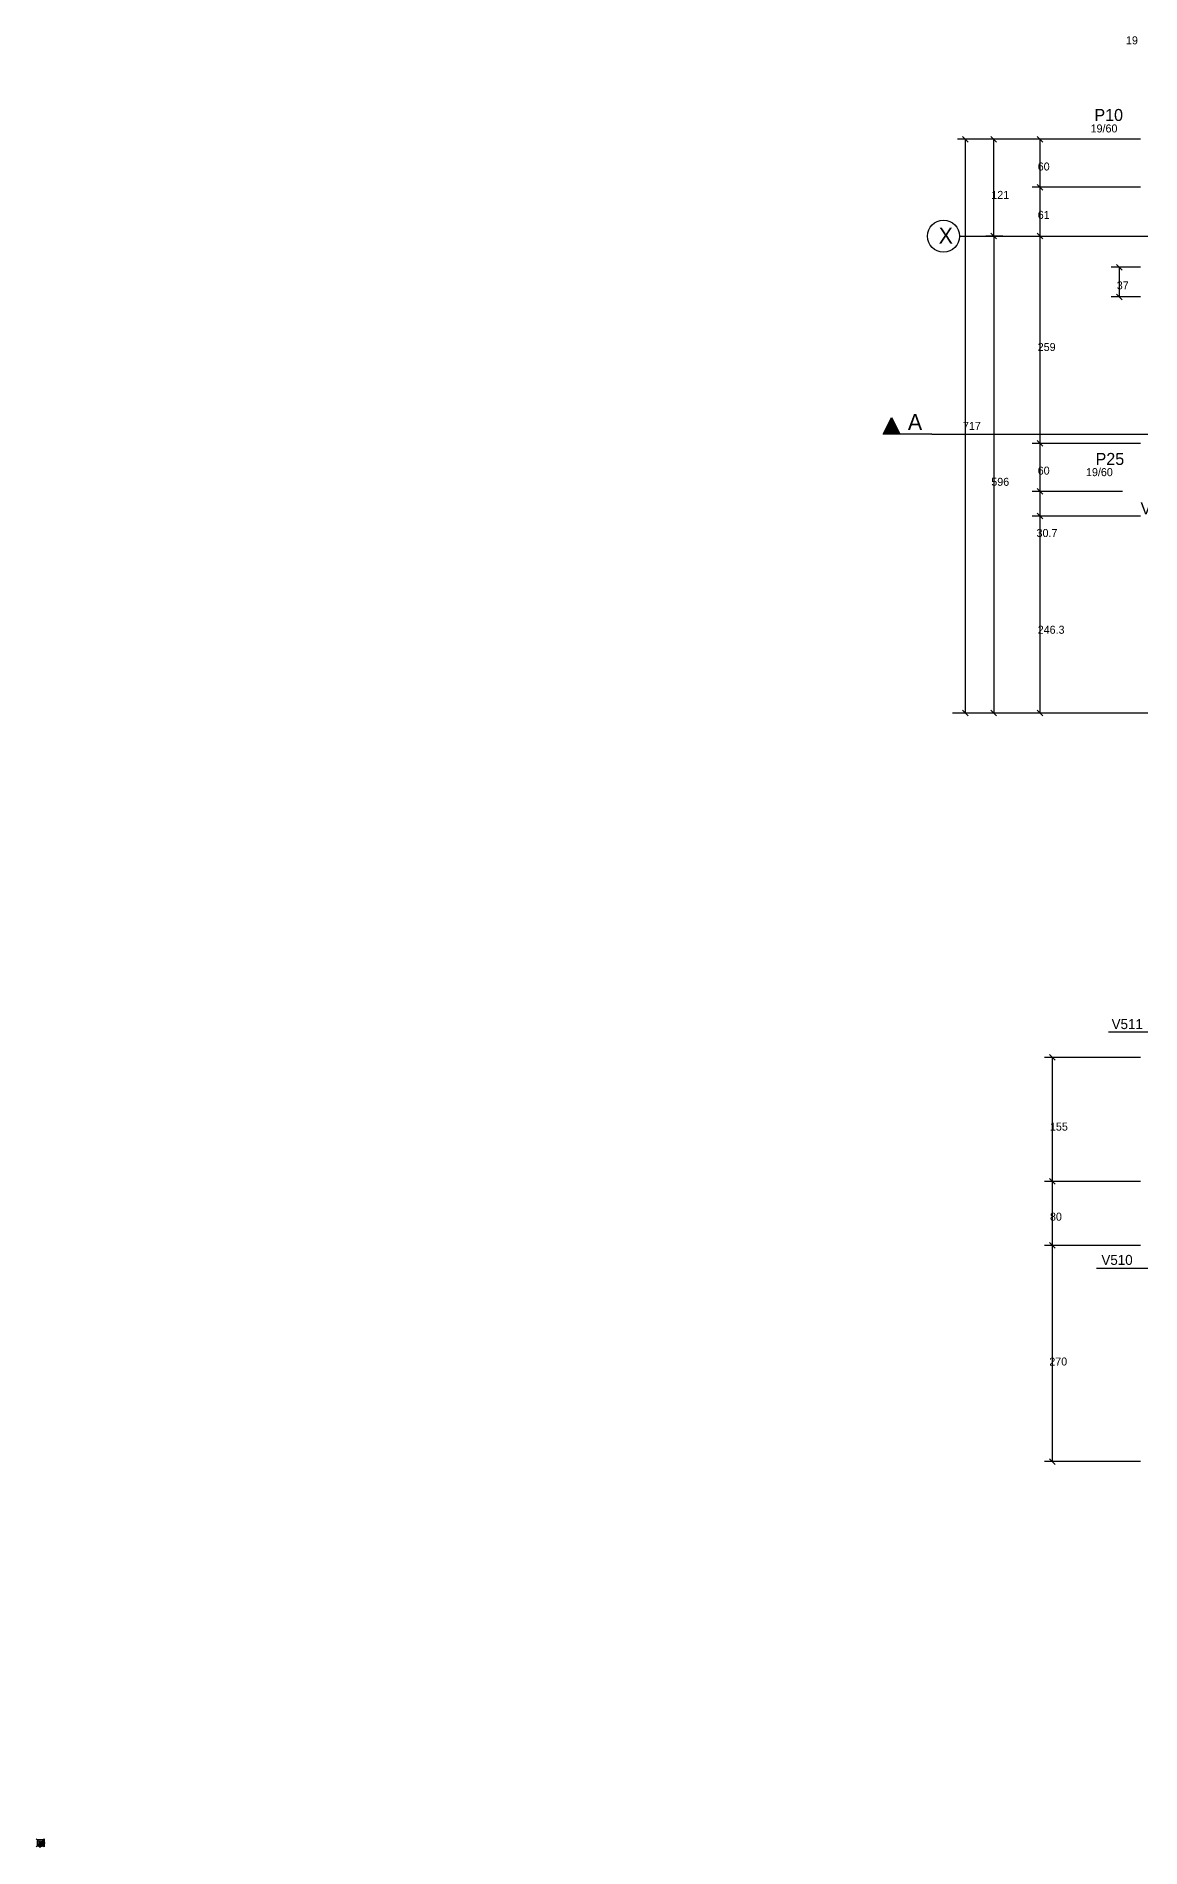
# Model space of a CAD drawing. Header units: metres. Extents: x -5 to 5965, y -6 to 2724.
# Drawn here: x -5 to 1375, y -6 to 2258 of the extents above; entities that cross this region are included whole.
import ezdxf

# ---------------------------------------------------------------- set-up
doc = ezdxf.new("R2010")
doc.units = ezdxf.units.M

msp = doc.modelspace()

# ---------------------------------------------------------------- linework, layer by layer
for points in [[(-5, -5), (5, 5), (5, -5), (-5, 5)], [(-4, 0), (4, 0), (0, -4), (0, 4)], [(-4, -4), (4, 4), (-4, 4), (4, -4), (-4, -4)], [(4, 0), (4, 2.209139), (2.209139, 4), (0, 4), (-2.209139, 4), (-4, 2.209139), (-4, 0), (-4, -2.209139), (-2.209139, -4), (0, -4), (2.209139, -4), (4, -2.209139), (4, 0), (-3, -3), (3, 3), (3, -3), (-3, 3)], [(0, -6), (0, 0), (6, 0)]]:
    msp.add_lwpolyline(points)
msp.add_circle((1128.261743, 2007.785877), 20)
at = {"layer": '2', "color": 2}
for p, q in [((1159.146194, 2125.250343), (1152.075127, 2132.321411)), ((1194.5783, 2125.250343), (1187.507232, 2132.321411)), ((1252.570067, 2125.250343), (1245.498999, 2132.321411)), ((1252.570067, 2125.250343), (1245.498999, 2132.321411)), ((1252.570067, 2125.250343), (1245.498999, 2132.321411)), ((1252.570067, 2065.250343), (1245.498999, 2072.321411)), ((1252.570067, 2065.250343), (1245.498999, 2072.321411)), ((1194.5783, 2004.250343), (1187.507232, 2011.321411)), ((1194.5783, 2004.250343), (1187.507232, 2011.321411)), ((1187.507232, 2011.321411), (1194.5783, 2004.250343)), ((1187.507232, 2011.321411), (1194.5783, 2004.250343)), ((1252.570067, 2004.250343), (1245.498999, 2011.321411)), ((1252.570067, 2004.250343), (1245.498999, 2011.321411)), ((1344.229797, 1972.351046), (1351.300865, 1965.279979)), ((1344.229797, 1935.351046), (1351.300865, 1928.279979)), ((1252.570067, 1745.250343), (1245.498999, 1752.321411)), ((1252.570067, 1745.250343), (1245.498999, 1752.321411)), ((1252.570067, 1685.250343), (1245.498999, 1692.321411)), ((1252.570067, 1685.250343), (1245.498999, 1692.321411)), ((1252.570067, 1654.541492), (1245.498999, 1661.612559)), ((1252.570067, 1654.541492), (1245.498999, 1661.612559)), ((1159.146194, 1408.250343), (1152.075127, 1415.321411)), ((1187.507232, 1415.321411), (1194.5783, 1408.250343)), ((1252.570067, 1408.250343), (1245.498999, 1415.321411)), ((1267.867102, 978.044723), (1260.796034, 985.115791)), ((1267.867102, 823.044723), (1260.796034, 830.115791)), ((1267.867102, 823.044723), (1260.796034, 830.115791)), ((1267.867102, 743.044723), (1260.796034, 750.115791)), ((1267.867102, 743.044723), (1260.796034, 750.115791)), ((1267.867102, 473.044723), (1260.796034, 480.115791))]:
    msp.add_line(p, q, dxfattribs=at)
at = {"layer": '6', "color": 6}
for p, q in [((1053.040263, 1760.531258), (1063.41106, 1781.272858)), ((1053.181312, 1760.618162), (1063.41106, 1781.07776)), ((1056.231311, 1766.913259), (1070.590863, 1766.913259)), ((1057.02906, 1768.50881), (1069.793114, 1768.50881)), ((1057.826808, 1770.104307), (1068.995366, 1770.104307)), ((1058.624563, 1771.69981), (1068.197605, 1771.69981)), ((1059.422312, 1773.295307), (1067.399857, 1773.295307)), ((1060.22006, 1774.89081), (1066.602108, 1774.89081)), ((1061.017809, 1776.486307), (1065.80436, 1776.486307)), ((1061.815563, 1778.081858), (1065.006611, 1778.081858)), ((1062.613312, 1779.677361), (1064.372263, 1779.677361)), ((1063.41106, 1781.272858), (1073.738406, 1760.618162)), ((1063.41106, 1781.077707), (1073.640857, 1760.61821)), ((1113.838014, 1760.531258), (1053.040263, 1760.531258)), ((1053.181312, 1760.61821), (1113.838014, 1760.61821)), ((1053.838012, 1762.126761), (1072.984156, 1762.126761)), ((1054.635761, 1763.722259), (1072.18636, 1763.722259)), ((1055.433509, 1765.317762), (1071.388612, 1765.317762))]:
    msp.add_line(p, q, dxfattribs=at)
at = {"layer": '9', "color": 9}
for p, q in [((1234.034533, 2128.785877), (1145.610661, 2128.785877)), ((1155.610661, 1411.785877), (1155.610661, 2128.785877)), ((1244.034533, 2128.785877), (1181.042766, 2128.785877)), ((1191.042766, 2007.785877), (1191.042766, 2128.785877)), ((1268.938717, 2128.785877), (1239.034533, 2128.785877)), ((1374.6105, 2128.785877), (1239.034533, 2128.785877)), ((1249.034533, 2068.785877), (1249.034533, 2128.785877)), ((1374.6105, 2068.785877), (1239.034533, 2068.785877)), ((1249.034533, 2007.785877), (1249.034533, 2068.785877)), ((1148.261743, 2007.785877), (3876.012835, 2007.785877)), ((1197.473087, 2007.785877), (1181.042766, 2007.785877)), ((1197.473087, 2007.785877), (1181.042766, 2007.785877)), ((1202.473087, 2007.785877), (1181.042766, 2007.785877)), ((1191.042766, 2007.785877), (1191.042766, 1411.785877)), ((1249.034533, 1748.785877), (1249.034533, 2007.785877)), ((1374.6105, 1968.815513), (1337.765331, 1968.815513)), ((1347.765331, 1968.815513), (1347.765331, 1931.815513)), ((1374.6105, 1931.815513), (1337.765331, 1931.815513)), ((1113.838014, 1760.531258), (1610.615577, 1760.531258)), ((1374.6105, 1748.785877), (1239.034533, 1748.785877)), ((1249.034533, 1688.785877), (1249.034533, 1748.785877)), ((1351.75907, 1688.785877), (1239.034533, 1688.785877)), ((1249.034533, 1658.077026), (1249.034533, 1688.785877)), ((1374.6105, 1658.077026), (1239.034533, 1658.077026)), ((1249.034533, 1411.785877), (1249.034533, 1658.077026)), ((1186.042766, 1411.785877), (1139.504862, 1411.785877)), ((1176.042766, 1411.785877), (1145.610661, 1411.785877)), ((1186.042766, 1411.785877), (1145.610661, 1411.785877)), ((1244.034533, 1411.785877), (1181.042766, 1411.785877)), ((1634.807693, 1411.785877), (1239.034533, 1411.785877)), ((1374.6105, 981.580257), (1254.331568, 981.580257)), ((1264.331568, 826.580257), (1264.331568, 981.580257)), ((1374.6105, 826.580257), (1254.331568, 826.580257)), ((1264.331568, 746.580257), (1264.331568, 826.580257)), ((1374.6105, 746.580257), (1254.331568, 746.580257)), ((1264.331568, 476.580257), (1264.331568, 746.580257)), ((1374.6105, 476.580257), (1254.331568, 476.580257))]:
    msp.add_line(p, q, dxfattribs=at)
for points in [[(1334.421987, 1013.595303), (1389.333987, 1013.595303), (1389.333987, 964.919406), (1388.028725, 974.833855), (1389.333987, 964.919406), (1390.639249, 974.833855)], [(1319.504894, 718.239788), (1389.253675, 718.239788), (1389.253675, 766.915684), (1387.948413, 757.001236), (1389.253675, 766.915684), (1390.558937, 757.001236)]]:
    msp.add_lwpolyline(points, dxfattribs=at)

# ---------------------------------------------------------------- texts
at = {"layer": '2', "color": 2}
for s, p in [('19', (1356.27717, 2247.411394)), ('60', (1246.034533, 2089.785877)), ('121', (1188.042766, 2054.285877)), ('61', (1246.034533, 2029.285877)), ('37', (1344.765331, 1941.315513)), ('259', (1246.034533, 1864.285877)), ('717', (1152.610661, 1765.577475)), ('596', (1188.042766, 1695.785877)), ('60', (1246.034533, 1709.785877)), ('30.7', (1244.608121, 1631.8533)), ('246.3', (1246.034533, 1510.931451)), ('155', (1261.331568, 890.080257)), ('80', (1261.331568, 777.580257)), ('270', (1260.487252, 596.577366))]:
    msp.add_text(s, height=10, dxfattribs=at).set_placement(p)
at = {"layer": '3', "color": 3}
for s, height, p in [('19/60', 10, (1312.111298, 2137.344)), ('19/60', 10, (1306.326593, 1707.870658)), ('V511', 12.5, (1338.345625, 1016.966569)), ('V510', 12.5, (1325.571449, 722.288281))]:
    msp.add_text(s, height=height, dxfattribs=at).set_placement(p)
at = {"layer": '4', "color": 4}
for s, p in [('P10', (1316.867378, 2151.66456)), ('P25', (1318.314703, 1721.876603)), ('VD7', (1374.471993, 1660.082704))]:
    msp.add_text(s, height=15, dxfattribs=at).set_placement(p)
at = {"layer": '6', "color": 6}
for s, p in [('X', (1122.27246, 1998.421697)), ('A', (1083.838014, 1765.531258))]:
    msp.add_text(s, height=20, dxfattribs=at).set_placement(p)

doc.saveas('drawing.dxf')
